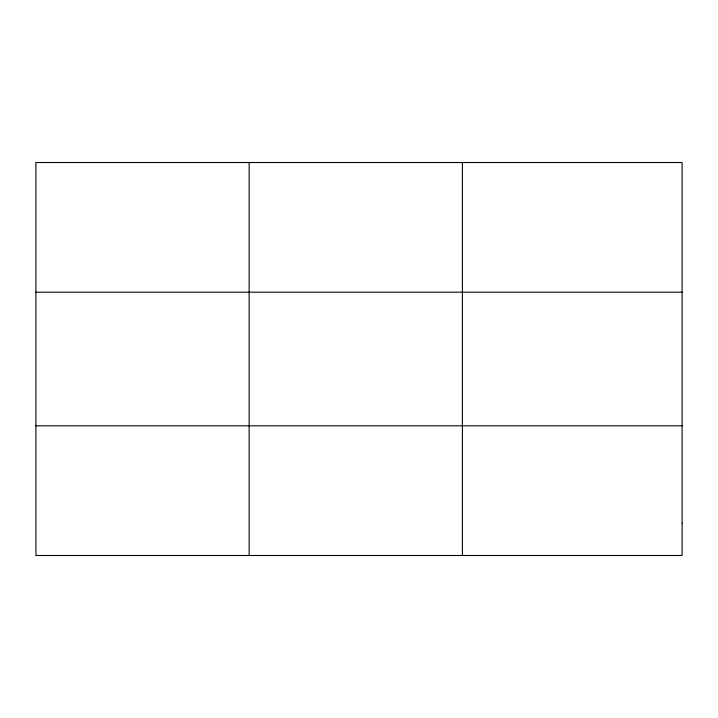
<?xml version="1.0" encoding="UTF-8"?>
<svg xmlns="http://www.w3.org/2000/svg" width="718" height="718" viewBox="0 0 718 718"><rect width="100%" height="100%" fill="white"/><g stroke="black" fill="none" stroke-linecap="round" stroke-linejoin="round"><path stroke-width="1.08" d="M249.146 162.51L249.146 555.49M462.392 162.51L462.392 555.49M35.9 292.19L682.1 292.19M35.9 425.81L682.1 425.81M682.1 523.072L682.1 555.49L35.9 555.49L35.9 162.51L682.1 162.51L682.1 523.072"/></g></svg>
